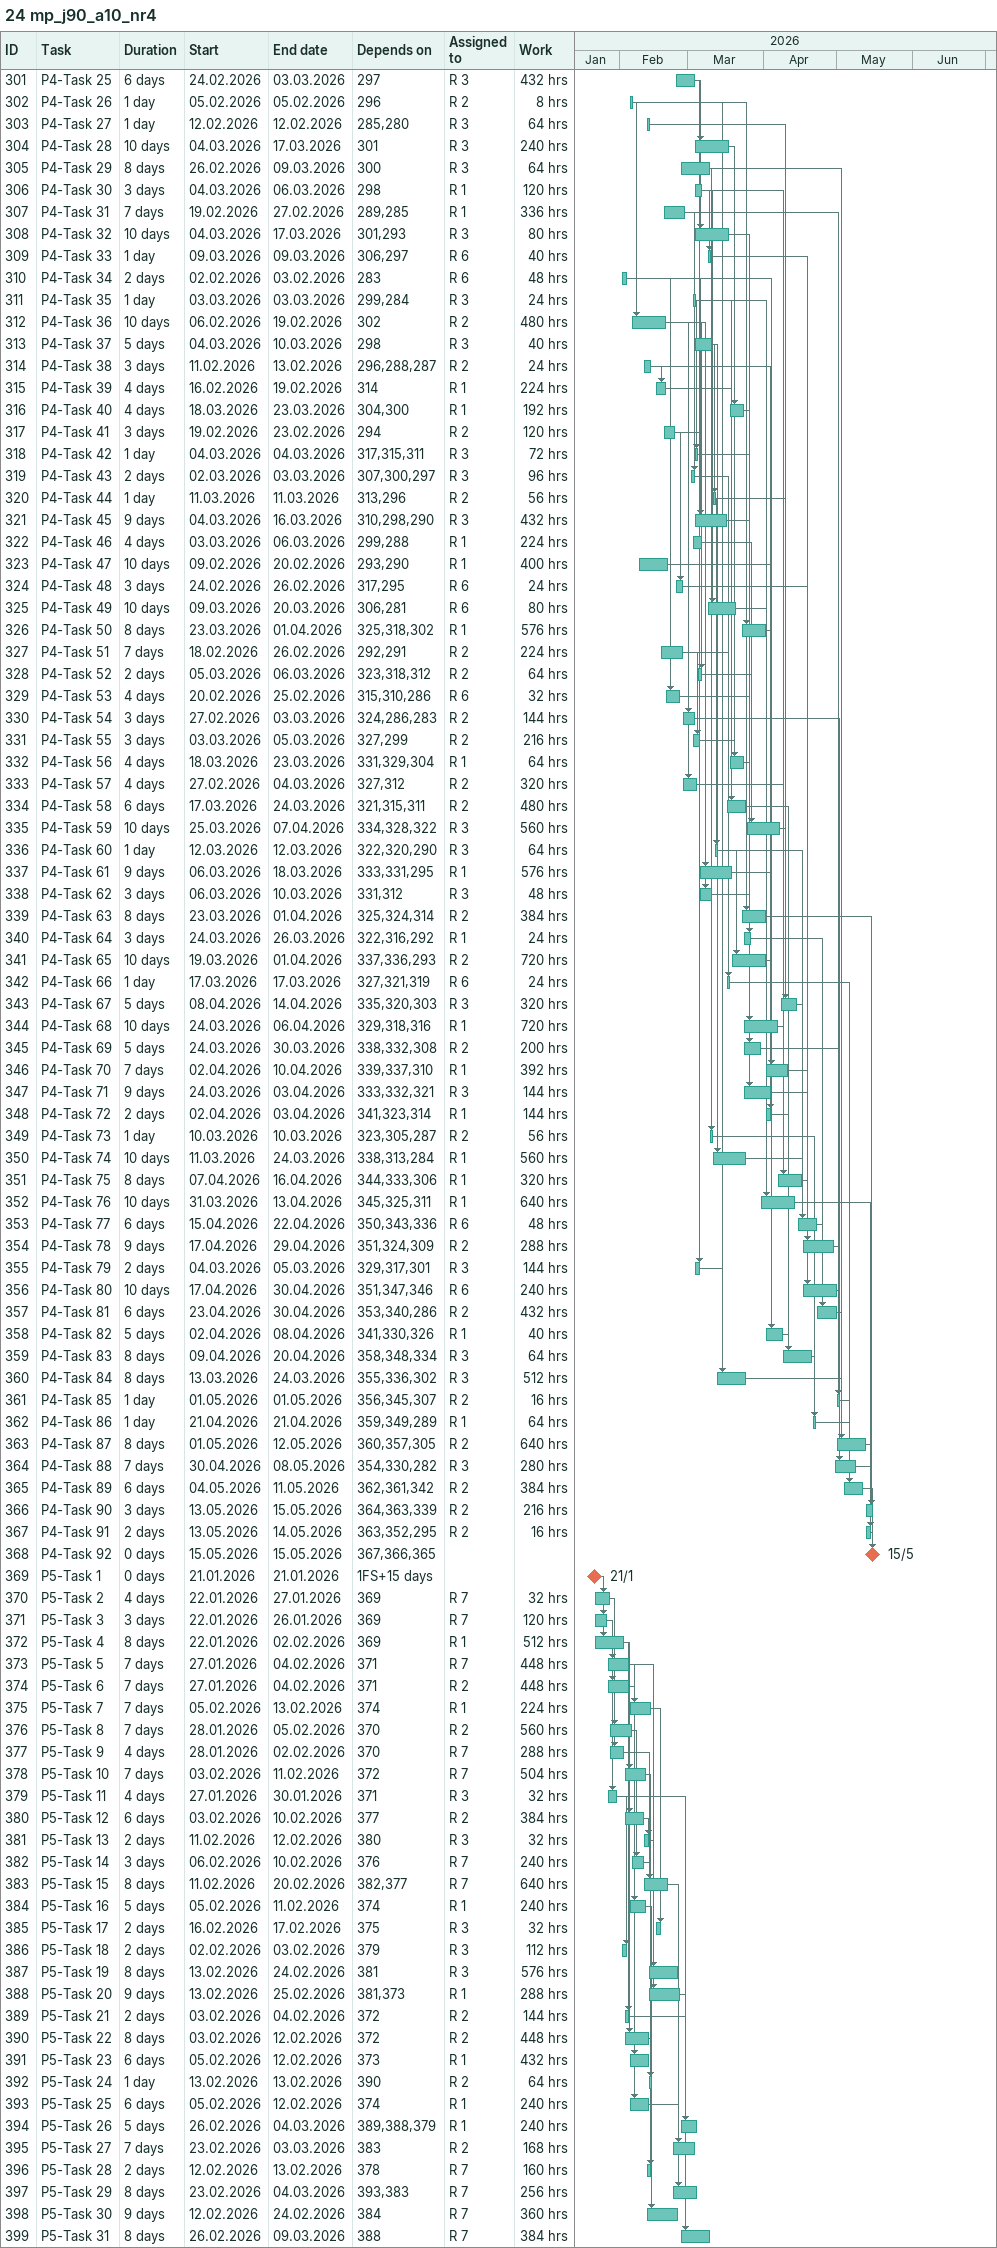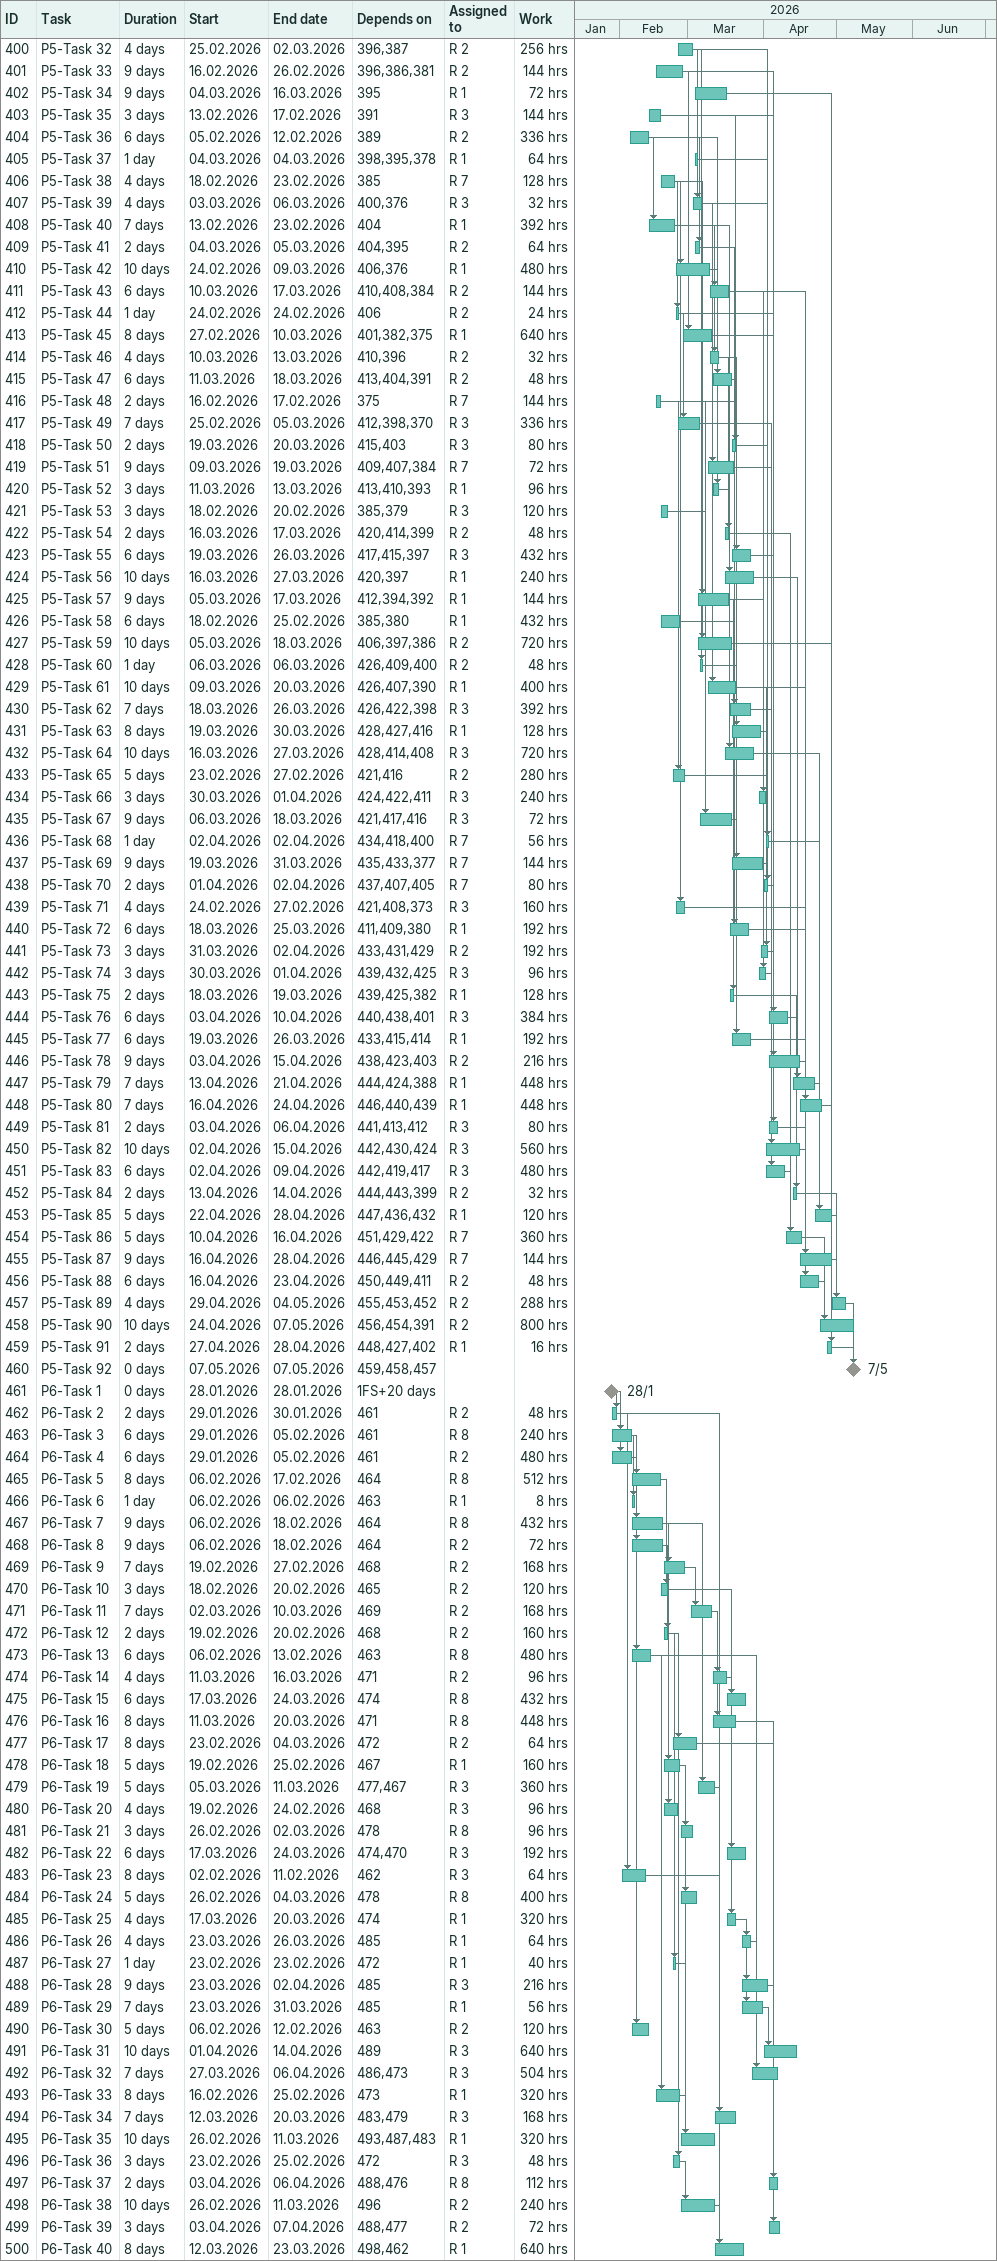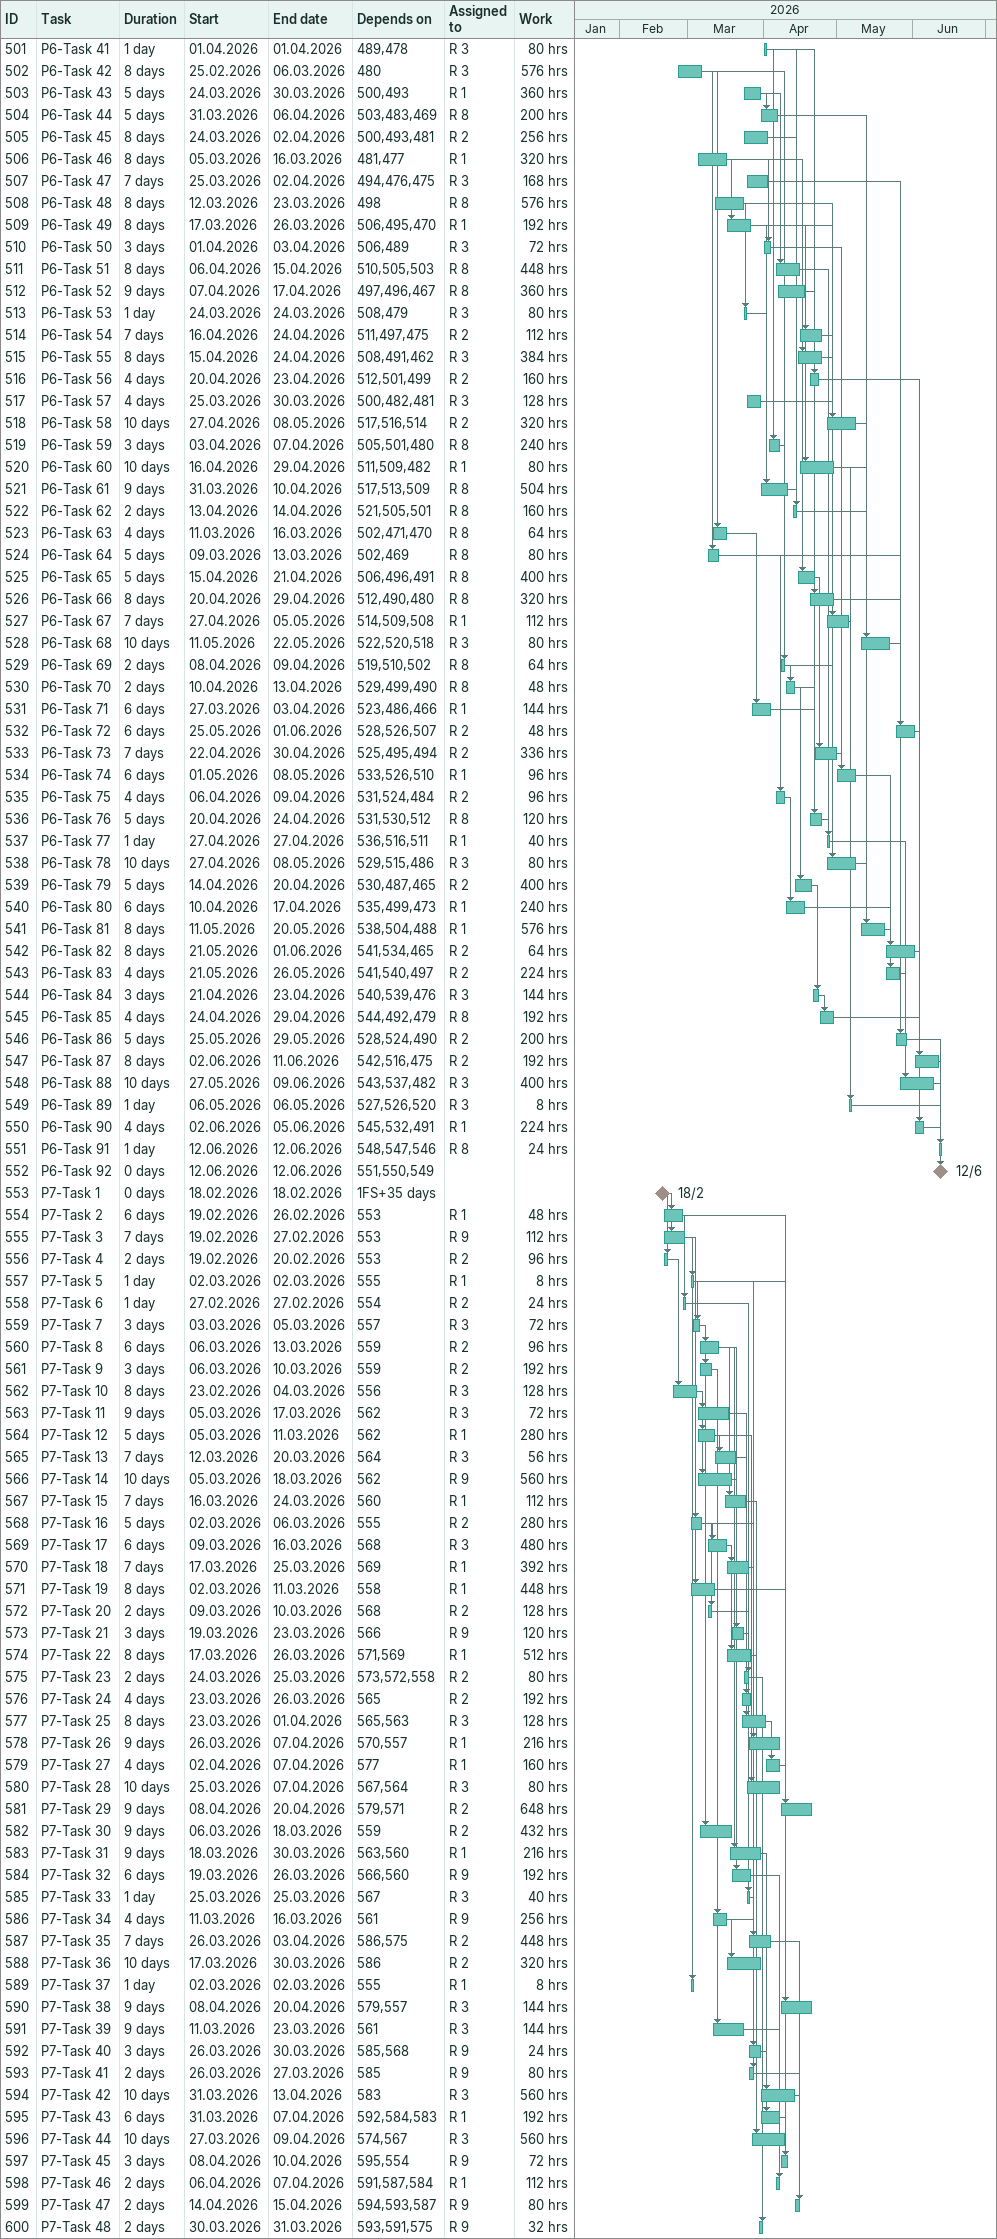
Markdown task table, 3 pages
24 mp_j90_a10_nr4

| ID | Task | Duration | Start | Finish | Predecessors | Resources | Work (h) |
|---|---|---|---|---|---|---|---|
| 301 | P4-Task 25 | 6d | 2026-02-24 | 2026-03-03 | 297 | R 3 | 432 |
| 302 | P4-Task 26 | 1d | 2026-02-05 | 2026-02-05 | 296 | R 2 | 8 |
| 303 | P4-Task 27 | 1d | 2026-02-12 | 2026-02-12 | 285, 280 | R 3 | 64 |
| 304 | P4-Task 28 | 10d | 2026-03-04 | 2026-03-17 | 301 | R 3 | 240 |
| 305 | P4-Task 29 | 8d | 2026-02-26 | 2026-03-09 | 300 | R 3 | 64 |
| 306 | P4-Task 30 | 3d | 2026-03-04 | 2026-03-06 | 298 | R 1 | 120 |
| 307 | P4-Task 31 | 7d | 2026-02-19 | 2026-02-27 | 289, 285 | R 1 | 336 |
| 308 | P4-Task 32 | 10d | 2026-03-04 | 2026-03-17 | 301, 293 | R 3 | 80 |
| 309 | P4-Task 33 | 1d | 2026-03-09 | 2026-03-09 | 306, 297 | R 6 | 40 |
| 310 | P4-Task 34 | 2d | 2026-02-02 | 2026-02-03 | 283 | R 6 | 48 |
| 311 | P4-Task 35 | 1d | 2026-03-03 | 2026-03-03 | 299, 284 | R 3 | 24 |
| 312 | P4-Task 36 | 10d | 2026-02-06 | 2026-02-19 | 302 | R 2 | 480 |
| 313 | P4-Task 37 | 5d | 2026-03-04 | 2026-03-10 | 298 | R 3 | 40 |
| 314 | P4-Task 38 | 3d | 2026-02-11 | 2026-02-13 | 296, 288, 287 | R 2 | 24 |
| 315 | P4-Task 39 | 4d | 2026-02-16 | 2026-02-19 | 314 | R 1 | 224 |
| 316 | P4-Task 40 | 4d | 2026-03-18 | 2026-03-23 | 304, 300 | R 1 | 192 |
| 317 | P4-Task 41 | 3d | 2026-02-19 | 2026-02-23 | 294 | R 2 | 120 |
| 318 | P4-Task 42 | 1d | 2026-03-04 | 2026-03-04 | 317, 315, 311 | R 3 | 72 |
| 319 | P4-Task 43 | 2d | 2026-03-02 | 2026-03-03 | 307, 300, 297 | R 3 | 96 |
| 320 | P4-Task 44 | 1d | 2026-03-11 | 2026-03-11 | 313, 296 | R 2 | 56 |
| 321 | P4-Task 45 | 9d | 2026-03-04 | 2026-03-16 | 310, 298, 290 | R 3 | 432 |
| 322 | P4-Task 46 | 4d | 2026-03-03 | 2026-03-06 | 299, 288 | R 1 | 224 |
| 323 | P4-Task 47 | 10d | 2026-02-09 | 2026-02-20 | 293, 290 | R 1 | 400 |
| 324 | P4-Task 48 | 3d | 2026-02-24 | 2026-02-26 | 317, 295 | R 6 | 24 |
| 325 | P4-Task 49 | 10d | 2026-03-09 | 2026-03-20 | 306, 281 | R 6 | 80 |
| 326 | P4-Task 50 | 8d | 2026-03-23 | 2026-04-01 | 325, 318, 302 | R 1 | 576 |
| 327 | P4-Task 51 | 7d | 2026-02-18 | 2026-02-26 | 292, 291 | R 2 | 224 |
| 328 | P4-Task 52 | 2d | 2026-03-05 | 2026-03-06 | 323, 318, 312 | R 2 | 64 |
| 329 | P4-Task 53 | 4d | 2026-02-20 | 2026-02-25 | 315, 310, 286 | R 6 | 32 |
| 330 | P4-Task 54 | 3d | 2026-02-27 | 2026-03-03 | 324, 286, 283 | R 2 | 144 |
| 331 | P4-Task 55 | 3d | 2026-03-03 | 2026-03-05 | 327, 299 | R 2 | 216 |
| 332 | P4-Task 56 | 4d | 2026-03-18 | 2026-03-23 | 331, 329, 304 | R 1 | 64 |
| 333 | P4-Task 57 | 4d | 2026-02-27 | 2026-03-04 | 327, 312 | R 2 | 320 |
| 334 | P4-Task 58 | 6d | 2026-03-17 | 2026-03-24 | 321, 315, 311 | R 2 | 480 |
| 335 | P4-Task 59 | 10d | 2026-03-25 | 2026-04-07 | 334, 328, 322 | R 3 | 560 |
| 336 | P4-Task 60 | 1d | 2026-03-12 | 2026-03-12 | 322, 320, 290 | R 3 | 64 |
| 337 | P4-Task 61 | 9d | 2026-03-06 | 2026-03-18 | 333, 331, 295 | R 1 | 576 |
| 338 | P4-Task 62 | 3d | 2026-03-06 | 2026-03-10 | 331, 312 | R 3 | 48 |
| 339 | P4-Task 63 | 8d | 2026-03-23 | 2026-04-01 | 325, 324, 314 | R 2 | 384 |
| 340 | P4-Task 64 | 3d | 2026-03-24 | 2026-03-26 | 322, 316, 292 | R 1 | 24 |
| 341 | P4-Task 65 | 10d | 2026-03-19 | 2026-04-01 | 337, 336, 293 | R 2 | 720 |
| 342 | P4-Task 66 | 1d | 2026-03-17 | 2026-03-17 | 327, 321, 319 | R 6 | 24 |
| 343 | P4-Task 67 | 5d | 2026-04-08 | 2026-04-14 | 335, 320, 303 | R 3 | 320 |
| 344 | P4-Task 68 | 10d | 2026-03-24 | 2026-04-06 | 329, 318, 316 | R 1 | 720 |
| 345 | P4-Task 69 | 5d | 2026-03-24 | 2026-03-30 | 338, 332, 308 | R 2 | 200 |
| 346 | P4-Task 70 | 7d | 2026-04-02 | 2026-04-10 | 339, 337, 310 | R 1 | 392 |
| 347 | P4-Task 71 | 9d | 2026-03-24 | 2026-04-03 | 333, 332, 321 | R 3 | 144 |
| 348 | P4-Task 72 | 2d | 2026-04-02 | 2026-04-03 | 341, 323, 314 | R 1 | 144 |
| 349 | P4-Task 73 | 1d | 2026-03-10 | 2026-03-10 | 323, 305, 287 | R 2 | 56 |
| 350 | P4-Task 74 | 10d | 2026-03-11 | 2026-03-24 | 338, 313, 284 | R 1 | 560 |
| 351 | P4-Task 75 | 8d | 2026-04-07 | 2026-04-16 | 344, 333, 306 | R 1 | 320 |
| 352 | P4-Task 76 | 10d | 2026-03-31 | 2026-04-13 | 345, 325, 311 | R 1 | 640 |
| 353 | P4-Task 77 | 6d | 2026-04-15 | 2026-04-22 | 350, 343, 336 | R 6 | 48 |
| 354 | P4-Task 78 | 9d | 2026-04-17 | 2026-04-29 | 351, 324, 309 | R 2 | 288 |
| 355 | P4-Task 79 | 2d | 2026-03-04 | 2026-03-05 | 329, 317, 301 | R 3 | 144 |
| 356 | P4-Task 80 | 10d | 2026-04-17 | 2026-04-30 | 351, 347, 346 | R 6 | 240 |
| 357 | P4-Task 81 | 6d | 2026-04-23 | 2026-04-30 | 353, 340, 286 | R 2 | 432 |
| 358 | P4-Task 82 | 5d | 2026-04-02 | 2026-04-08 | 341, 330, 326 | R 1 | 40 |
| 359 | P4-Task 83 | 8d | 2026-04-09 | 2026-04-20 | 358, 348, 334 | R 3 | 64 |
| 360 | P4-Task 84 | 8d | 2026-03-13 | 2026-03-24 | 355, 336, 302 | R 3 | 512 |
| 361 | P4-Task 85 | 1d | 2026-05-01 | 2026-05-01 | 356, 345, 307 | R 2 | 16 |
| 362 | P4-Task 86 | 1d | 2026-04-21 | 2026-04-21 | 359, 349, 289 | R 1 | 64 |
| 363 | P4-Task 87 | 8d | 2026-05-01 | 2026-05-12 | 360, 357, 305 | R 2 | 640 |
| 364 | P4-Task 88 | 7d | 2026-04-30 | 2026-05-08 | 354, 330, 282 | R 3 | 280 |
| 365 | P4-Task 89 | 6d | 2026-05-04 | 2026-05-11 | 362, 361, 342 | R 2 | 384 |
| 366 | P4-Task 90 | 3d | 2026-05-13 | 2026-05-15 | 364, 363, 339 | R 2 | 216 |
| 367 | P4-Task 91 | 2d | 2026-05-13 | 2026-05-14 | 363, 352, 295 | R 2 | 16 |
| 368 | P4-Task 92 | 0d | 2026-05-15 | 2026-05-15 | 367, 366, 365 |  |  |
| 369 | P5-Task 1 | 0d | 2026-01-21 | 2026-01-21 | 1FS+15d |  |  |
| 370 | P5-Task 2 | 4d | 2026-01-22 | 2026-01-27 | 369 | R 7 | 32 |
| 371 | P5-Task 3 | 3d | 2026-01-22 | 2026-01-26 | 369 | R 7 | 120 |
| 372 | P5-Task 4 | 8d | 2026-01-22 | 2026-02-02 | 369 | R 1 | 512 |
| 373 | P5-Task 5 | 7d | 2026-01-27 | 2026-02-04 | 371 | R 7 | 448 |
| 374 | P5-Task 6 | 7d | 2026-01-27 | 2026-02-04 | 371 | R 2 | 448 |
| 375 | P5-Task 7 | 7d | 2026-02-05 | 2026-02-13 | 374 | R 1 | 224 |
| 376 | P5-Task 8 | 7d | 2026-01-28 | 2026-02-05 | 370 | R 2 | 560 |
| 377 | P5-Task 9 | 4d | 2026-01-28 | 2026-02-02 | 370 | R 7 | 288 |
| 378 | P5-Task 10 | 7d | 2026-02-03 | 2026-02-11 | 372 | R 7 | 504 |
| 379 | P5-Task 11 | 4d | 2026-01-27 | 2026-01-30 | 371 | R 3 | 32 |
| 380 | P5-Task 12 | 6d | 2026-02-03 | 2026-02-10 | 377 | R 2 | 384 |
| 381 | P5-Task 13 | 2d | 2026-02-11 | 2026-02-12 | 380 | R 3 | 32 |
| 382 | P5-Task 14 | 3d | 2026-02-06 | 2026-02-10 | 376 | R 7 | 240 |
| 383 | P5-Task 15 | 8d | 2026-02-11 | 2026-02-20 | 382, 377 | R 7 | 640 |
| 384 | P5-Task 16 | 5d | 2026-02-05 | 2026-02-11 | 374 | R 1 | 240 |
| 385 | P5-Task 17 | 2d | 2026-02-16 | 2026-02-17 | 375 | R 3 | 32 |
| 386 | P5-Task 18 | 2d | 2026-02-02 | 2026-02-03 | 379 | R 3 | 112 |
| 387 | P5-Task 19 | 8d | 2026-02-13 | 2026-02-24 | 381 | R 3 | 576 |
| 388 | P5-Task 20 | 9d | 2026-02-13 | 2026-02-25 | 381, 373 | R 1 | 288 |
| 389 | P5-Task 21 | 2d | 2026-02-03 | 2026-02-04 | 372 | R 2 | 144 |
| 390 | P5-Task 22 | 8d | 2026-02-03 | 2026-02-12 | 372 | R 2 | 448 |
| 391 | P5-Task 23 | 6d | 2026-02-05 | 2026-02-12 | 373 | R 1 | 432 |
| 392 | P5-Task 24 | 1d | 2026-02-13 | 2026-02-13 | 390 | R 2 | 64 |
| 393 | P5-Task 25 | 6d | 2026-02-05 | 2026-02-12 | 374 | R 1 | 240 |
| 394 | P5-Task 26 | 5d | 2026-02-26 | 2026-03-04 | 389, 388, 379 | R 1 | 240 |
| 395 | P5-Task 27 | 7d | 2026-02-23 | 2026-03-03 | 383 | R 2 | 168 |
| 396 | P5-Task 28 | 2d | 2026-02-12 | 2026-02-13 | 378 | R 7 | 160 |
| 397 | P5-Task 29 | 8d | 2026-02-23 | 2026-03-04 | 393, 383 | R 7 | 256 |
| 398 | P5-Task 30 | 9d | 2026-02-12 | 2026-02-24 | 384 | R 7 | 360 |
| 399 | P5-Task 31 | 8d | 2026-02-26 | 2026-03-09 | 388 | R 7 | 384 |
| 400 | P5-Task 32 | 4d | 2026-02-25 | 2026-03-02 | 396, 387 | R 2 | 256 |
| 401 | P5-Task 33 | 9d | 2026-02-16 | 2026-02-26 | 396, 386, 381 | R 2 | 144 |
| 402 | P5-Task 34 | 9d | 2026-03-04 | 2026-03-16 | 395 | R 1 | 72 |
| 403 | P5-Task 35 | 3d | 2026-02-13 | 2026-02-17 | 391 | R 3 | 144 |
| 404 | P5-Task 36 | 6d | 2026-02-05 | 2026-02-12 | 389 | R 2 | 336 |
| 405 | P5-Task 37 | 1d | 2026-03-04 | 2026-03-04 | 398, 395, 378 | R 1 | 64 |
| 406 | P5-Task 38 | 4d | 2026-02-18 | 2026-02-23 | 385 | R 7 | 128 |
| 407 | P5-Task 39 | 4d | 2026-03-03 | 2026-03-06 | 400, 376 | R 3 | 32 |
| 408 | P5-Task 40 | 7d | 2026-02-13 | 2026-02-23 | 404 | R 1 | 392 |
| 409 | P5-Task 41 | 2d | 2026-03-04 | 2026-03-05 | 404, 395 | R 2 | 64 |
| 410 | P5-Task 42 | 10d | 2026-02-24 | 2026-03-09 | 406, 376 | R 1 | 480 |
| 411 | P5-Task 43 | 6d | 2026-03-10 | 2026-03-17 | 410, 408, 384 | R 2 | 144 |
| 412 | P5-Task 44 | 1d | 2026-02-24 | 2026-02-24 | 406 | R 2 | 24 |
| 413 | P5-Task 45 | 8d | 2026-02-27 | 2026-03-10 | 401, 382, 375 | R 1 | 640 |
| 414 | P5-Task 46 | 4d | 2026-03-10 | 2026-03-13 | 410, 396 | R 2 | 32 |
| 415 | P5-Task 47 | 6d | 2026-03-11 | 2026-03-18 | 413, 404, 391 | R 2 | 48 |
| 416 | P5-Task 48 | 2d | 2026-02-16 | 2026-02-17 | 375 | R 7 | 144 |
| 417 | P5-Task 49 | 7d | 2026-02-25 | 2026-03-05 | 412, 398, 370 | R 3 | 336 |
| 418 | P5-Task 50 | 2d | 2026-03-19 | 2026-03-20 | 415, 403 | R 3 | 80 |
| 419 | P5-Task 51 | 9d | 2026-03-09 | 2026-03-19 | 409, 407, 384 | R 7 | 72 |
| 420 | P5-Task 52 | 3d | 2026-03-11 | 2026-03-13 | 413, 410, 393 | R 1 | 96 |
| 421 | P5-Task 53 | 3d | 2026-02-18 | 2026-02-20 | 385, 379 | R 3 | 120 |
| 422 | P5-Task 54 | 2d | 2026-03-16 | 2026-03-17 | 420, 414, 399 | R 2 | 48 |
| 423 | P5-Task 55 | 6d | 2026-03-19 | 2026-03-26 | 417, 415, 397 | R 3 | 432 |
| 424 | P5-Task 56 | 10d | 2026-03-16 | 2026-03-27 | 420, 397 | R 1 | 240 |
| 425 | P5-Task 57 | 9d | 2026-03-05 | 2026-03-17 | 412, 394, 392 | R 1 | 144 |
| 426 | P5-Task 58 | 6d | 2026-02-18 | 2026-02-25 | 385, 380 | R 1 | 432 |
| 427 | P5-Task 59 | 10d | 2026-03-05 | 2026-03-18 | 406, 397, 386 | R 2 | 720 |
| 428 | P5-Task 60 | 1d | 2026-03-06 | 2026-03-06 | 426, 409, 400 | R 2 | 48 |
| 429 | P5-Task 61 | 10d | 2026-03-09 | 2026-03-20 | 426, 407, 390 | R 1 | 400 |
| 430 | P5-Task 62 | 7d | 2026-03-18 | 2026-03-26 | 426, 422, 398 | R 3 | 392 |
| 431 | P5-Task 63 | 8d | 2026-03-19 | 2026-03-30 | 428, 427, 416 | R 1 | 128 |
| 432 | P5-Task 64 | 10d | 2026-03-16 | 2026-03-27 | 428, 414, 408 | R 3 | 720 |
| 433 | P5-Task 65 | 5d | 2026-02-23 | 2026-02-27 | 421, 416 | R 2 | 280 |
| 434 | P5-Task 66 | 3d | 2026-03-30 | 2026-04-01 | 424, 422, 411 | R 3 | 240 |
| 435 | P5-Task 67 | 9d | 2026-03-06 | 2026-03-18 | 421, 417, 416 | R 3 | 72 |
| 436 | P5-Task 68 | 1d | 2026-04-02 | 2026-04-02 | 434, 418, 400 | R 7 | 56 |
| 437 | P5-Task 69 | 9d | 2026-03-19 | 2026-03-31 | 435, 433, 377 | R 7 | 144 |
| 438 | P5-Task 70 | 2d | 2026-04-01 | 2026-04-02 | 437, 407, 405 | R 7 | 80 |
| 439 | P5-Task 71 | 4d | 2026-02-24 | 2026-02-27 | 421, 408, 373 | R 3 | 160 |
| 440 | P5-Task 72 | 6d | 2026-03-18 | 2026-03-25 | 411, 409, 380 | R 1 | 192 |
| 441 | P5-Task 73 | 3d | 2026-03-31 | 2026-04-02 | 433, 431, 429 | R 2 | 192 |
| 442 | P5-Task 74 | 3d | 2026-03-30 | 2026-04-01 | 439, 432, 425 | R 3 | 96 |
| 443 | P5-Task 75 | 2d | 2026-03-18 | 2026-03-19 | 439, 425, 382 | R 1 | 128 |
| 444 | P5-Task 76 | 6d | 2026-04-03 | 2026-04-10 | 440, 438, 401 | R 3 | 384 |
| 445 | P5-Task 77 | 6d | 2026-03-19 | 2026-03-26 | 433, 415, 414 | R 1 | 192 |
| 446 | P5-Task 78 | 9d | 2026-04-03 | 2026-04-15 | 438, 423, 403 | R 2 | 216 |
| 447 | P5-Task 79 | 7d | 2026-04-13 | 2026-04-21 | 444, 424, 388 | R 1 | 448 |
| 448 | P5-Task 80 | 7d | 2026-04-16 | 2026-04-24 | 446, 440, 439 | R 1 | 448 |
| 449 | P5-Task 81 | 2d | 2026-04-03 | 2026-04-06 | 441, 413, 412 | R 3 | 80 |
| 450 | P5-Task 82 | 10d | 2026-04-02 | 2026-04-15 | 442, 430, 424 | R 3 | 560 |
| 451 | P5-Task 83 | 6d | 2026-04-02 | 2026-04-09 | 442, 419, 417 | R 3 | 480 |
| 452 | P5-Task 84 | 2d | 2026-04-13 | 2026-04-14 | 444, 443, 399 | R 2 | 32 |
| 453 | P5-Task 85 | 5d | 2026-04-22 | 2026-04-28 | 447, 436, 432 | R 1 | 120 |
| 454 | P5-Task 86 | 5d | 2026-04-10 | 2026-04-16 | 451, 429, 422 | R 7 | 360 |
| 455 | P5-Task 87 | 9d | 2026-04-16 | 2026-04-28 | 446, 445, 429 | R 7 | 144 |
| 456 | P5-Task 88 | 6d | 2026-04-16 | 2026-04-23 | 450, 449, 411 | R 2 | 48 |
| 457 | P5-Task 89 | 4d | 2026-04-29 | 2026-05-04 | 455, 453, 452 | R 2 | 288 |
| 458 | P5-Task 90 | 10d | 2026-04-24 | 2026-05-07 | 456, 454, 391 | R 2 | 800 |
| 459 | P5-Task 91 | 2d | 2026-04-27 | 2026-04-28 | 448, 427, 402 | R 1 | 16 |
| 460 | P5-Task 92 | 0d | 2026-05-07 | 2026-05-07 | 459, 458, 457 |  |  |
| 461 | P6-Task 1 | 0d | 2026-01-28 | 2026-01-28 | 1FS+20d |  |  |
| 462 | P6-Task 2 | 2d | 2026-01-29 | 2026-01-30 | 461 | R 2 | 48 |
| 463 | P6-Task 3 | 6d | 2026-01-29 | 2026-02-05 | 461 | R 8 | 240 |
| 464 | P6-Task 4 | 6d | 2026-01-29 | 2026-02-05 | 461 | R 2 | 480 |
| 465 | P6-Task 5 | 8d | 2026-02-06 | 2026-02-17 | 464 | R 8 | 512 |
| 466 | P6-Task 6 | 1d | 2026-02-06 | 2026-02-06 | 463 | R 1 | 8 |
| 467 | P6-Task 7 | 9d | 2026-02-06 | 2026-02-18 | 464 | R 8 | 432 |
| 468 | P6-Task 8 | 9d | 2026-02-06 | 2026-02-18 | 464 | R 2 | 72 |
| 469 | P6-Task 9 | 7d | 2026-02-19 | 2026-02-27 | 468 | R 2 | 168 |
| 470 | P6-Task 10 | 3d | 2026-02-18 | 2026-02-20 | 465 | R 2 | 120 |
| 471 | P6-Task 11 | 7d | 2026-03-02 | 2026-03-10 | 469 | R 2 | 168 |
| 472 | P6-Task 12 | 2d | 2026-02-19 | 2026-02-20 | 468 | R 2 | 160 |
| 473 | P6-Task 13 | 6d | 2026-02-06 | 2026-02-13 | 463 | R 8 | 480 |
| 474 | P6-Task 14 | 4d | 2026-03-11 | 2026-03-16 | 471 | R 2 | 96 |
| 475 | P6-Task 15 | 6d | 2026-03-17 | 2026-03-24 | 474 | R 8 | 432 |
| 476 | P6-Task 16 | 8d | 2026-03-11 | 2026-03-20 | 471 | R 8 | 448 |
| 477 | P6-Task 17 | 8d | 2026-02-23 | 2026-03-04 | 472 | R 2 | 64 |
| 478 | P6-Task 18 | 5d | 2026-02-19 | 2026-02-25 | 467 | R 1 | 160 |
| 479 | P6-Task 19 | 5d | 2026-03-05 | 2026-03-11 | 477, 467 | R 3 | 360 |
| 480 | P6-Task 20 | 4d | 2026-02-19 | 2026-02-24 | 468 | R 3 | 96 |
| 481 | P6-Task 21 | 3d | 2026-02-26 | 2026-03-02 | 478 | R 8 | 96 |
| 482 | P6-Task 22 | 6d | 2026-03-17 | 2026-03-24 | 474, 470 | R 3 | 192 |
| 483 | P6-Task 23 | 8d | 2026-02-02 | 2026-02-11 | 462 | R 3 | 64 |
| 484 | P6-Task 24 | 5d | 2026-02-26 | 2026-03-04 | 478 | R 8 | 400 |
| 485 | P6-Task 25 | 4d | 2026-03-17 | 2026-03-20 | 474 | R 1 | 320 |
| 486 | P6-Task 26 | 4d | 2026-03-23 | 2026-03-26 | 485 | R 1 | 64 |
| 487 | P6-Task 27 | 1d | 2026-02-23 | 2026-02-23 | 472 | R 1 | 40 |
| 488 | P6-Task 28 | 9d | 2026-03-23 | 2026-04-02 | 485 | R 3 | 216 |
| 489 | P6-Task 29 | 7d | 2026-03-23 | 2026-03-31 | 485 | R 1 | 56 |
| 490 | P6-Task 30 | 5d | 2026-02-06 | 2026-02-12 | 463 | R 2 | 120 |
| 491 | P6-Task 31 | 10d | 2026-04-01 | 2026-04-14 | 489 | R 3 | 640 |
| 492 | P6-Task 32 | 7d | 2026-03-27 | 2026-04-06 | 486, 473 | R 3 | 504 |
| 493 | P6-Task 33 | 8d | 2026-02-16 | 2026-02-25 | 473 | R 1 | 320 |
| 494 | P6-Task 34 | 7d | 2026-03-12 | 2026-03-20 | 483, 479 | R 3 | 168 |
| 495 | P6-Task 35 | 10d | 2026-02-26 | 2026-03-11 | 493, 487, 483 | R 1 | 320 |
| 496 | P6-Task 36 | 3d | 2026-02-23 | 2026-02-25 | 472 | R 3 | 48 |
| 497 | P6-Task 37 | 2d | 2026-04-03 | 2026-04-06 | 488, 476 | R 8 | 112 |
| 498 | P6-Task 38 | 10d | 2026-02-26 | 2026-03-11 | 496 | R 2 | 240 |
| 499 | P6-Task 39 | 3d | 2026-04-03 | 2026-04-07 | 488, 477 | R 2 | 72 |
| 500 | P6-Task 40 | 8d | 2026-03-12 | 2026-03-23 | 498, 462 | R 1 | 640 |
| 501 | P6-Task 41 | 1d | 2026-04-01 | 2026-04-01 | 489, 478 | R 3 | 80 |
| 502 | P6-Task 42 | 8d | 2026-02-25 | 2026-03-06 | 480 | R 3 | 576 |
| 503 | P6-Task 43 | 5d | 2026-03-24 | 2026-03-30 | 500, 493 | R 1 | 360 |
| 504 | P6-Task 44 | 5d | 2026-03-31 | 2026-04-06 | 503, 483, 469 | R 8 | 200 |
| 505 | P6-Task 45 | 8d | 2026-03-24 | 2026-04-02 | 500, 493, 481 | R 2 | 256 |
| 506 | P6-Task 46 | 8d | 2026-03-05 | 2026-03-16 | 481, 477 | R 1 | 320 |
| 507 | P6-Task 47 | 7d | 2026-03-25 | 2026-04-02 | 494, 476, 475 | R 3 | 168 |
| 508 | P6-Task 48 | 8d | 2026-03-12 | 2026-03-23 | 498 | R 8 | 576 |
| 509 | P6-Task 49 | 8d | 2026-03-17 | 2026-03-26 | 506, 495, 470 | R 1 | 192 |
| 510 | P6-Task 50 | 3d | 2026-04-01 | 2026-04-03 | 506, 489 | R 3 | 72 |
| 511 | P6-Task 51 | 8d | 2026-04-06 | 2026-04-15 | 510, 505, 503 | R 8 | 448 |
| 512 | P6-Task 52 | 9d | 2026-04-07 | 2026-04-17 | 497, 496, 467 | R 8 | 360 |
| 513 | P6-Task 53 | 1d | 2026-03-24 | 2026-03-24 | 508, 479 | R 3 | 80 |
| 514 | P6-Task 54 | 7d | 2026-04-16 | 2026-04-24 | 511, 497, 475 | R 2 | 112 |
| 515 | P6-Task 55 | 8d | 2026-04-15 | 2026-04-24 | 508, 491, 462 | R 3 | 384 |
| 516 | P6-Task 56 | 4d | 2026-04-20 | 2026-04-23 | 512, 501, 499 | R 2 | 160 |
| 517 | P6-Task 57 | 4d | 2026-03-25 | 2026-03-30 | 500, 482, 481 | R 3 | 128 |
| 518 | P6-Task 58 | 10d | 2026-04-27 | 2026-05-08 | 517, 516, 514 | R 2 | 320 |
| 519 | P6-Task 59 | 3d | 2026-04-03 | 2026-04-07 | 505, 501, 480 | R 8 | 240 |
| 520 | P6-Task 60 | 10d | 2026-04-16 | 2026-04-29 | 511, 509, 482 | R 1 | 80 |
| 521 | P6-Task 61 | 9d | 2026-03-31 | 2026-04-10 | 517, 513, 509 | R 8 | 504 |
| 522 | P6-Task 62 | 2d | 2026-04-13 | 2026-04-14 | 521, 505, 501 | R 8 | 160 |
| 523 | P6-Task 63 | 4d | 2026-03-11 | 2026-03-16 | 502, 471, 470 | R 8 | 64 |
| 524 | P6-Task 64 | 5d | 2026-03-09 | 2026-03-13 | 502, 469 | R 8 | 80 |
| 525 | P6-Task 65 | 5d | 2026-04-15 | 2026-04-21 | 506, 496, 491 | R 8 | 400 |
| 526 | P6-Task 66 | 8d | 2026-04-20 | 2026-04-29 | 512, 490, 480 | R 8 | 320 |
| 527 | P6-Task 67 | 7d | 2026-04-27 | 2026-05-05 | 514, 509, 508 | R 1 | 112 |
| 528 | P6-Task 68 | 10d | 2026-05-11 | 2026-05-22 | 522, 520, 518 | R 3 | 80 |
| 529 | P6-Task 69 | 2d | 2026-04-08 | 2026-04-09 | 519, 510, 502 | R 8 | 64 |
| 530 | P6-Task 70 | 2d | 2026-04-10 | 2026-04-13 | 529, 499, 490 | R 8 | 48 |
| 531 | P6-Task 71 | 6d | 2026-03-27 | 2026-04-03 | 523, 486, 466 | R 1 | 144 |
| 532 | P6-Task 72 | 6d | 2026-05-25 | 2026-06-01 | 528, 526, 507 | R 2 | 48 |
| 533 | P6-Task 73 | 7d | 2026-04-22 | 2026-04-30 | 525, 495, 494 | R 2 | 336 |
| 534 | P6-Task 74 | 6d | 2026-05-01 | 2026-05-08 | 533, 526, 510 | R 1 | 96 |
| 535 | P6-Task 75 | 4d | 2026-04-06 | 2026-04-09 | 531, 524, 484 | R 2 | 96 |
| 536 | P6-Task 76 | 5d | 2026-04-20 | 2026-04-24 | 531, 530, 512 | R 8 | 120 |
| 537 | P6-Task 77 | 1d | 2026-04-27 | 2026-04-27 | 536, 516, 511 | R 1 | 40 |
| 538 | P6-Task 78 | 10d | 2026-04-27 | 2026-05-08 | 529, 515, 486 | R 3 | 80 |
| 539 | P6-Task 79 | 5d | 2026-04-14 | 2026-04-20 | 530, 487, 465 | R 2 | 400 |
| 540 | P6-Task 80 | 6d | 2026-04-10 | 2026-04-17 | 535, 499, 473 | R 1 | 240 |
| 541 | P6-Task 81 | 8d | 2026-05-11 | 2026-05-20 | 538, 504, 488 | R 1 | 576 |
| 542 | P6-Task 82 | 8d | 2026-05-21 | 2026-06-01 | 541, 534, 465 | R 2 | 64 |
| 543 | P6-Task 83 | 4d | 2026-05-21 | 2026-05-26 | 541, 540, 497 | R 2 | 224 |
| 544 | P6-Task 84 | 3d | 2026-04-21 | 2026-04-23 | 540, 539, 476 | R 3 | 144 |
| 545 | P6-Task 85 | 4d | 2026-04-24 | 2026-04-29 | 544, 492, 479 | R 8 | 192 |
| 546 | P6-Task 86 | 5d | 2026-05-25 | 2026-05-29 | 528, 524, 490 | R 2 | 200 |
| 547 | P6-Task 87 | 8d | 2026-06-02 | 2026-06-11 | 542, 516, 475 | R 2 | 192 |
| 548 | P6-Task 88 | 10d | 2026-05-27 | 2026-06-09 | 543, 537, 482 | R 3 | 400 |
| 549 | P6-Task 89 | 1d | 2026-05-06 | 2026-05-06 | 527, 526, 520 | R 3 | 8 |
| 550 | P6-Task 90 | 4d | 2026-06-02 | 2026-06-05 | 545, 532, 491 | R 1 | 224 |
| 551 | P6-Task 91 | 1d | 2026-06-12 | 2026-06-12 | 548, 547, 546 | R 8 | 24 |
| 552 | P6-Task 92 | 0d | 2026-06-12 | 2026-06-12 | 551, 550, 549 |  |  |
| 553 | P7-Task 1 | 0d | 2026-02-18 | 2026-02-18 | 1FS+35d |  |  |
| 554 | P7-Task 2 | 6d | 2026-02-19 | 2026-02-26 | 553 | R 1 | 48 |
| 555 | P7-Task 3 | 7d | 2026-02-19 | 2026-02-27 | 553 | R 9 | 112 |
| 556 | P7-Task 4 | 2d | 2026-02-19 | 2026-02-20 | 553 | R 2 | 96 |
| 557 | P7-Task 5 | 1d | 2026-03-02 | 2026-03-02 | 555 | R 1 | 8 |
| 558 | P7-Task 6 | 1d | 2026-02-27 | 2026-02-27 | 554 | R 2 | 24 |
| 559 | P7-Task 7 | 3d | 2026-03-03 | 2026-03-05 | 557 | R 3 | 72 |
| 560 | P7-Task 8 | 6d | 2026-03-06 | 2026-03-13 | 559 | R 2 | 96 |
| 561 | P7-Task 9 | 3d | 2026-03-06 | 2026-03-10 | 559 | R 2 | 192 |
| 562 | P7-Task 10 | 8d | 2026-02-23 | 2026-03-04 | 556 | R 3 | 128 |
| 563 | P7-Task 11 | 9d | 2026-03-05 | 2026-03-17 | 562 | R 3 | 72 |
| 564 | P7-Task 12 | 5d | 2026-03-05 | 2026-03-11 | 562 | R 1 | 280 |
| 565 | P7-Task 13 | 7d | 2026-03-12 | 2026-03-20 | 564 | R 3 | 56 |
| 566 | P7-Task 14 | 10d | 2026-03-05 | 2026-03-18 | 562 | R 9 | 560 |
| 567 | P7-Task 15 | 7d | 2026-03-16 | 2026-03-24 | 560 | R 1 | 112 |
| 568 | P7-Task 16 | 5d | 2026-03-02 | 2026-03-06 | 555 | R 2 | 280 |
| 569 | P7-Task 17 | 6d | 2026-03-09 | 2026-03-16 | 568 | R 3 | 480 |
| 570 | P7-Task 18 | 7d | 2026-03-17 | 2026-03-25 | 569 | R 1 | 392 |
| 571 | P7-Task 19 | 8d | 2026-03-02 | 2026-03-11 | 558 | R 1 | 448 |
| 572 | P7-Task 20 | 2d | 2026-03-09 | 2026-03-10 | 568 | R 2 | 128 |
| 573 | P7-Task 21 | 3d | 2026-03-19 | 2026-03-23 | 566 | R 9 | 120 |
| 574 | P7-Task 22 | 8d | 2026-03-17 | 2026-03-26 | 571, 569 | R 1 | 512 |
| 575 | P7-Task 23 | 2d | 2026-03-24 | 2026-03-25 | 573, 572, 558 | R 2 | 80 |
| 576 | P7-Task 24 | 4d | 2026-03-23 | 2026-03-26 | 565 | R 2 | 192 |
| 577 | P7-Task 25 | 8d | 2026-03-23 | 2026-04-01 | 565, 563 | R 3 | 128 |
| 578 | P7-Task 26 | 9d | 2026-03-26 | 2026-04-07 | 570, 557 | R 1 | 216 |
| 579 | P7-Task 27 | 4d | 2026-04-02 | 2026-04-07 | 577 | R 1 | 160 |
| 580 | P7-Task 28 | 10d | 2026-03-25 | 2026-04-07 | 567, 564 | R 3 | 80 |
| 581 | P7-Task 29 | 9d | 2026-04-08 | 2026-04-20 | 579, 571 | R 2 | 648 |
| 582 | P7-Task 30 | 9d | 2026-03-06 | 2026-03-18 | 559 | R 2 | 432 |
| 583 | P7-Task 31 | 9d | 2026-03-18 | 2026-03-30 | 563, 560 | R 1 | 216 |
| 584 | P7-Task 32 | 6d | 2026-03-19 | 2026-03-26 | 566, 560 | R 9 | 192 |
| 585 | P7-Task 33 | 1d | 2026-03-25 | 2026-03-25 | 567 | R 3 | 40 |
| 586 | P7-Task 34 | 4d | 2026-03-11 | 2026-03-16 | 561 | R 9 | 256 |
| 587 | P7-Task 35 | 7d | 2026-03-26 | 2026-04-03 | 586, 575 | R 2 | 448 |
| 588 | P7-Task 36 | 10d | 2026-03-17 | 2026-03-30 | 586 | R 2 | 320 |
| 589 | P7-Task 37 | 1d | 2026-03-02 | 2026-03-02 | 555 | R 1 | 8 |
| 590 | P7-Task 38 | 9d | 2026-04-08 | 2026-04-20 | 579, 557 | R 3 | 144 |
| 591 | P7-Task 39 | 9d | 2026-03-11 | 2026-03-23 | 561 | R 3 | 144 |
| 592 | P7-Task 40 | 3d | 2026-03-26 | 2026-03-30 | 585, 568 | R 9 | 24 |
| 593 | P7-Task 41 | 2d | 2026-03-26 | 2026-03-27 | 585 | R 9 | 80 |
| 594 | P7-Task 42 | 10d | 2026-03-31 | 2026-04-13 | 583 | R 3 | 560 |
| 595 | P7-Task 43 | 6d | 2026-03-31 | 2026-04-07 | 592, 584, 583 | R 1 | 192 |
| 596 | P7-Task 44 | 10d | 2026-03-27 | 2026-04-09 | 574, 567 | R 3 | 560 |
| 597 | P7-Task 45 | 3d | 2026-04-08 | 2026-04-10 | 595, 554 | R 9 | 72 |
| 598 | P7-Task 46 | 2d | 2026-04-06 | 2026-04-07 | 591, 587, 584 | R 1 | 112 |
| 599 | P7-Task 47 | 2d | 2026-04-14 | 2026-04-15 | 594, 593, 587 | R 9 | 80 |
| 600 | P7-Task 48 | 2d | 2026-03-30 | 2026-03-31 | 593, 591, 575 | R 9 | 32 |
